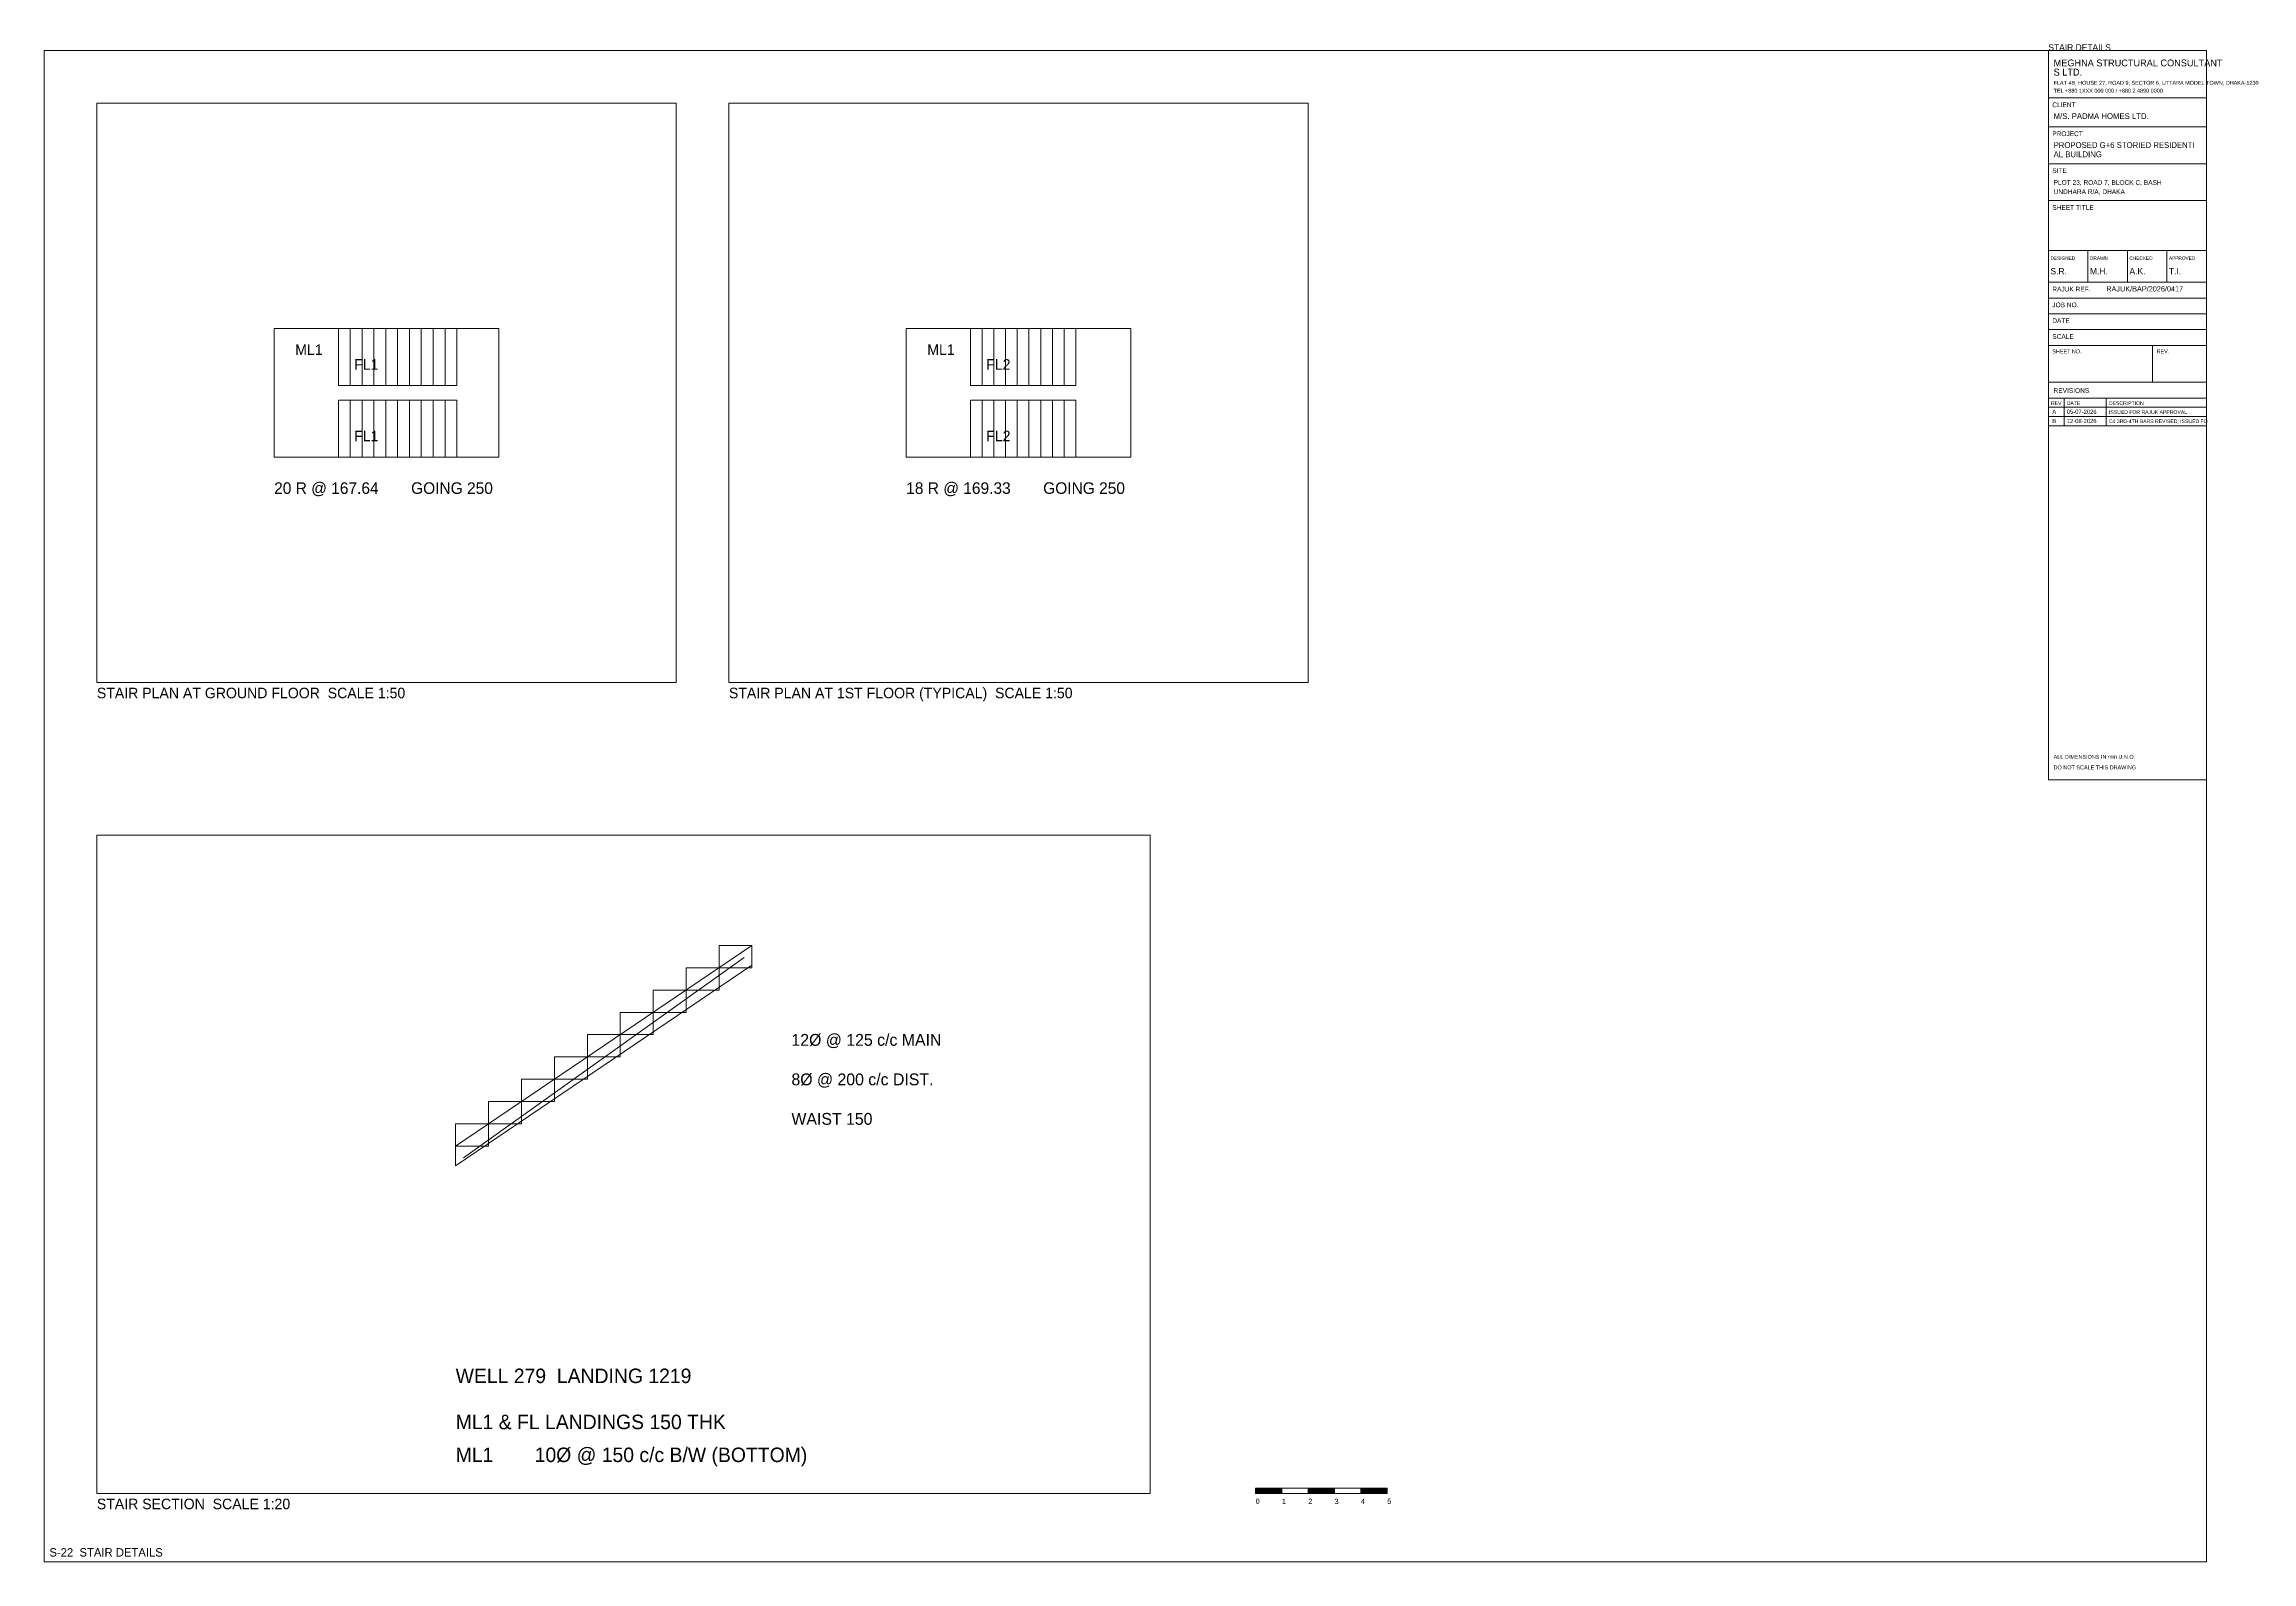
# Paper-space layout 'S-22 STAIR DETAILS' of a CAD drawing. Extents: x 10 to 848, y 10 to 586.
# The model-space entities are those that its viewports show. They can reach past a viewport. Long polylines and large blocks are cut down to what shows.
import ezdxf

# ---------------------------------------------------------------- set-up
doc = ezdxf.new("R2010")
doc.units = 0
doc.layers.get('0').update_dxf_attribs({"lineweight": 0, "plot": 0})
for name, color, linetype, lineweight, plot in [('Rod-1', 6, 'Continuous', 0, False), ('Sheet', 7, 'Continuous', 0, False), ('Slab', 5, 'Continuous', 0, False), ('Text-1', 7, 'Continuous', 0, False), ('Text-2', 7, 'Continuous', 0, False), ('TITLE', 7, 'Continuous', 0, False), ('Wall', 1, 'Continuous', 0, False)]:
    doc.layers.add(name, color=color, linetype=linetype, lineweight=lineweight, plot=plot)

# ---------------------------------------------------------------- blocks, each defined once
blk = doc.blocks.new('TITLE_BLOCK')
at = {"layer": 'TITLE'}
for p, q in [((0, -18), (60, -18)), ((0, -29), (60, -29)), ((0, -43), (60, -43)), ((0, -57), (60, -57)), ((0, -76), (60, -76)), ((0, -76), (0, -88)), ((15, -76), (15, -88)), ((30, -76), (30, -88)), ((45, -76), (45, -88)), ((0, -88), (60, -88)), ((0, -94), (60, -94)), ((0, -100), (60, -100)), ((0, -106), (60, -106)), ((0, -112), (60, -112)), ((39.6, -112), (39.6, -126)), ((0, -126), (60, -126)), ((0, -132), (60, -132)), ((0, -132), (60, -132)), ((6, -132), (6, -142.5)), ((22, -132), (22, -142.5)), ((0, -135.5), (60, -135.5)), ((0, -139), (60, -139)), ((0, -142.5), (60, -142.5))]:
    blk.add_line(p, q, dxfattribs=at)
blk.add_lwpolyline([(0, -277), (60, -277), (60, 0), (0, 0)], close=True, dxfattribs=at)
at = {"layer": 'Text-1'}
for tag, height in [('JOBNO', 2), ('SCALE', 2), ('SHEETTITLE', 2.4), ('SHEETTITLE2', 2.4), ('DATE', 2), ('SHEETNO', 4.5), ('REV', 4.5)]:
    blk.add_attdef(tag, (0, 0), '', height=height, dxfattribs=at)
at = {"layer": 'TITLE'}
for s, height, p in [('S LTD.', 2.6, (2, -9.5)), ('MEGHNA STRUCTURAL CONSULTANT', 2.6, (2, -6)), ('TEL +880 1XXX 000 000 / +880 2 4890 0000', 1.5, (2, -16)), ('FLAT 4B, HOUSE 27, ROAD 9, SECTOR 6, UTTARA MODEL TOWN, DHAKA-1230', 1.5, (2, -13)), ('CLIENT', 1.8, (1.5, -21.5)), ('M/S. PADMA HOMES LTD.', 2.2, (2, -26)), ('PROJECT', 1.8, (1.5, -32.5)), ('AL BUILDING', 2.2, (2, -40.5)), ('PROPOSED G+6 STORIED RESIDENTI', 2.2, (2, -37)), ('SITE', 1.8, (1.5, -46.5)), ('PLOT 23, ROAD 7, BLOCK C, BASH', 1.8, (2, -51)), ('SHEET TITLE', 1.8, (1.5, -60.5)), ('UNDHARA R/A, DHAKA', 1.8, (2, -54.5)), ('DESIGNED', 1.3, (0.8, -79.5)), ('S.R.', 2.4, (0.8, -85)), ('DRAWN', 1.3, (15.8, -79.5)), ('M.H.', 2.4, (15.8, -85)), ('A.K.', 2.4, (30.8, -85)), ('CHECKED', 1.3, (30.8, -79.5)), ('APPROVED', 1.3, (45.8, -79.5)), ('T.I.', 2.4, (45.8, -85)), ('RAJUK REF.', 1.8, (1.5, -91.5)), ('RAJUK/BAP/2026/0417', 2, (22, -91.5)), ('JOB NO.', 1.8, (1.5, -97.5)), ('SCALE', 1.8, (1.5, -109.5)), ('DATE', 1.8, (1.5, -103.5)), ('SHEET NO.', 1.5, (1.5, -115)), ('REV.', 1.5, (41.1, -115)), ('REV', 1.4, (1, -134.6)), ('REVISIONS', 1.8, (2, -130)), ('DATE', 1.4, (7, -134.6)), ('DESCRIPTION', 1.4, (23, -134.6)), ('ALL DIMENSIONS IN mm U.N.O.', 1.5, (2, -269)), ('DO NOT SCALE THIS DRAWING', 1.5, (2, -273))]:
    blk.add_text(s, height=height, dxfattribs=at).set_placement(p)
blk = doc.blocks.new('SCALE_BAR')
at = {"layer": 'Sheet'}
h = blk.add_hatch(color=256, dxfattribs=at)
h.dxf.hatch_style = 1
h.paths.add_polyline_path([(0, 0), (10, 0), (10, 2), (0, 2)])
h = blk.add_hatch(color=256, dxfattribs=at)
h.dxf.hatch_style = 1
h.paths.add_polyline_path([(20, 0), (30, 0), (30, 2), (20, 2)])
h = blk.add_hatch(color=256, dxfattribs=at)
h.dxf.hatch_style = 1
h.paths.add_polyline_path([(40, 0), (50, 0), (50, 2), (40, 2)])
for points in [[(0, 0), (10, 0), (10, 2), (0, 2)], [(10, 0), (20, 0), (20, 2), (10, 2)], [(20, 0), (30, 0), (30, 2), (20, 2)], [(30, 0), (40, 0), (40, 2), (30, 2)], [(40, 0), (50, 0), (50, 2), (40, 2)]]:
    blk.add_lwpolyline(points, close=True, dxfattribs=at)
for s, p in [('0', (0, -4)), ('1', (10, -4)), ('2', (20, -4)), ('3', (30, -4)), ('4', (40, -4)), ('5', (50, -4))]:
    blk.add_text(s, height=2, dxfattribs=at).set_placement(p)
at = {"layer": 'Text-1'}
blk.add_attdef('UNIT', (0, 0), '', height=2, dxfattribs=at)

msp = doc.modelspace()

# ---------------------------------------------------------------- linework, layer by layer
for p, q in [((406016, -989802), (406016, -988722)), ((406241, -989802), (406241, -988722)), ((406466, -989802), (406466, -988722)), ((406691, -989802), (406691, -988722)), ((406916, -989802), (406916, -988722)), ((407141, -989802), (407141, -988722)), ((407366, -989802), (407366, -988722)), ((407591, -989802), (407591, -988722)), ((407816, -989802), (407816, -988722)), ((606013, -989802), (606013, -988722)), ((606236, -989802), (606236, -988722)), ((606458, -989802), (606458, -988722)), ((606680, -989802), (606680, -988722)), ((606902, -989802), (606902, -988722)), ((607125, -989802), (607125, -988722)), ((607347, -989802), (607347, -988722)), ((607569, -989802), (607569, -988722)), ((406016, -991161), (406016, -990081)), ((406241, -991161), (406241, -990081)), ((406466, -991161), (406466, -990081)), ((406691, -991161), (406691, -990081)), ((406916, -991161), (406916, -990081)), ((407141, -991161), (407141, -990081)), ((407366, -991161), (407366, -990081)), ((407591, -991161), (407591, -990081)), ((407816, -991161), (407816, -990081)), ((606013, -991161), (606013, -990081)), ((606236, -991161), (606236, -990081)), ((606458, -991161), (606458, -990081)), ((606680, -991161), (606680, -990081)), ((606902, -991161), (606902, -990081)), ((607125, -991161), (607125, -990081)), ((607347, -991161), (607347, -990081)), ((607569, -991161), (607569, -990081))]:
    msp.add_line(p, q)
at = {"layer": 'Rod-1'}
msp.add_line((800060, -1000090), (802190, -998566), dxfattribs=at)
at = {"layer": 'Slab'}
for points in [[(405791, -989802), (408041, -989802), (408041, -988722), (405791, -988722)], [(605791, -989802), (607791, -989802), (607791, -988722), (605791, -988722)], [(405791, -991161), (408041, -991161), (408041, -990081), (405791, -990081)], [(605791, -991161), (607791, -991161), (607791, -990081), (605791, -990081)], [(800000, -1000150), (802250, -998626), (802250, -998476), (800000, -1000000)], [(802000, -998645), (802250, -998645), (802250, -998476), (802000, -998476)], [(801750, -998815), (802000, -998815), (802000, -998645), (801750, -998645)], [(801500, -998984), (801750, -998984), (801750, -998815), (801500, -998815)], [(801250, -999153), (801500, -999153), (801500, -998984), (801250, -998984)], [(801000, -999323), (801250, -999323), (801250, -999153), (801000, -999153)], [(800750, -999492), (801000, -999492), (801000, -999323), (800750, -999323)], [(800500, -999661), (800750, -999661), (800750, -999492), (800500, -999492)], [(800250, -999831), (800500, -999831), (800500, -999661), (800250, -999661)], [(800000, -1000000), (800250, -1000000), (800250, -999831), (800000, -999831)]]:
    msp.add_lwpolyline(points, close=True, dxfattribs=at)
at = {"layer": 'Wall'}
for points in [[(404572, -991161), (408839, -991161), (408839, -988722), (404572, -988722)], [(604572, -991161), (608839, -991161), (608839, -988722), (604572, -988722)]]:
    msp.add_lwpolyline(points, close=True, dxfattribs=at)

# ---------------------------------------------------------------- texts
at = {"layer": 'Text-1'}
for s, p in [('ML1', (404972, -989222)), ('ML1', (604972, -989222)), ('FL1', (406091, -989502)), ('FL2', (606091, -989502)), ('FL1', (406091, -990861)), ('FL2', (606091, -990861))]:
    msp.add_text(s, height=200, dxfattribs=at).set_placement(p)
at = {"layer": 'Text-2'}
for s, height, p in [('20 R @ 167.64', 220, (404572, -991861)), ('GOING 250', 220, (407172, -991861)), ('18 R @ 169.33', 220, (604572, -991861)), ('GOING 250', 220, (607172, -991861)), ('12%%C @ 125 c/c MAIN', 90, (802550, -999238)), ('8%%C @ 200 c/c DIST.', 90, (802550, -999538)), ('WAIST 150', 90, (802550, -999838)), ('WELL 279  LANDING 1219', 110, (800000, -1001800)), ('ML1 & FL LANDINGS 150 THK', 110, (800000, -1002150)), ('ML1', 110, (800000, -1002400)), ('10%%C @ 150 c/c B/W (BOTTOM)', 110, (800600, -1002400))]:
    msp.add_text(s, height=height, dxfattribs=at).set_placement(p)

psp = doc.layouts.new('S-22 STAIR DETAILS')

# ---------------------------------------------------------------- linework, layer by layer
at = {"layer": 'Sheet'}
psp.add_lwpolyline([(10, 10), (831, 10), (831, 584), (10, 584)], close=True, dxfattribs=at)

# ---------------------------------------------------------------- block references
psp.add_blockref('SCALE_BAR', (470, 36), dxfattribs=at).add_auto_attribs({'UNIT': 'm'})
at = {"layer": 'TITLE'}
ref = psp.add_blockref('TITLE_BLOCK', (771, 584), dxfattribs=at)
ref.add_attrib('SHEETTITLE', 'STAIR DETAILS', (771, 584), dxfattribs={"layer": 'Text-1', "height": 2.4})

# ---------------------------------------------------------------- texts
at = {"layer": 'Sheet'}
for s, height, p in [('STAIR PLAN AT GROUND FLOOR  SCALE 1:50', 4, (30, 338)), ('STAIR PLAN AT 1ST FLOOR (TYPICAL)  SCALE 1:50', 4, (270, 338)), ('STAIR SECTION  SCALE 1:20', 4, (30, 30)), ('S-22  STAIR DETAILS', 3.2, (12, 12))]:
    psp.add_text(s, height=height, dxfattribs=at).set_placement(p)
at = {"layer": 'TITLE'}
for s, height, p in [('A', 1.6, (772.5, 446)), ('05-07-2026', 1.6, (778, 446)), ('ISSUED FOR RAJUK APPROVAL', 1.4, (794, 446)), ('B', 1.6, (772.5, 442.5)), ('12-08-2026', 1.6, (778, 442.5)), ('C4 3RD-4TH BARS REVISED; ISSUED FO', 1.4, (794, 442.5))]:
    psp.add_text(s, height=height, dxfattribs=at).set_placement(p)

# ---------------------------------------------------------------- viewports
at = {"layer": ''}
psp.add_viewport(center=(140, 454), size=(220, 220), view_center_point=(406705.6, -989941.6), view_height=11000, dxfattribs=at)
for center, size, view_center_point, view_height, status in [((380, 454), (220, 220), (606705.6, -989941.6), 11000, 3), ((230, 161), (400, 250), (801275, -1000138), 5000, 4)]:
    psp.add_viewport(center=center, size=size, view_center_point=view_center_point, view_height=view_height, status=status, dxfattribs=at)

doc.saveas('drawing.dxf')
